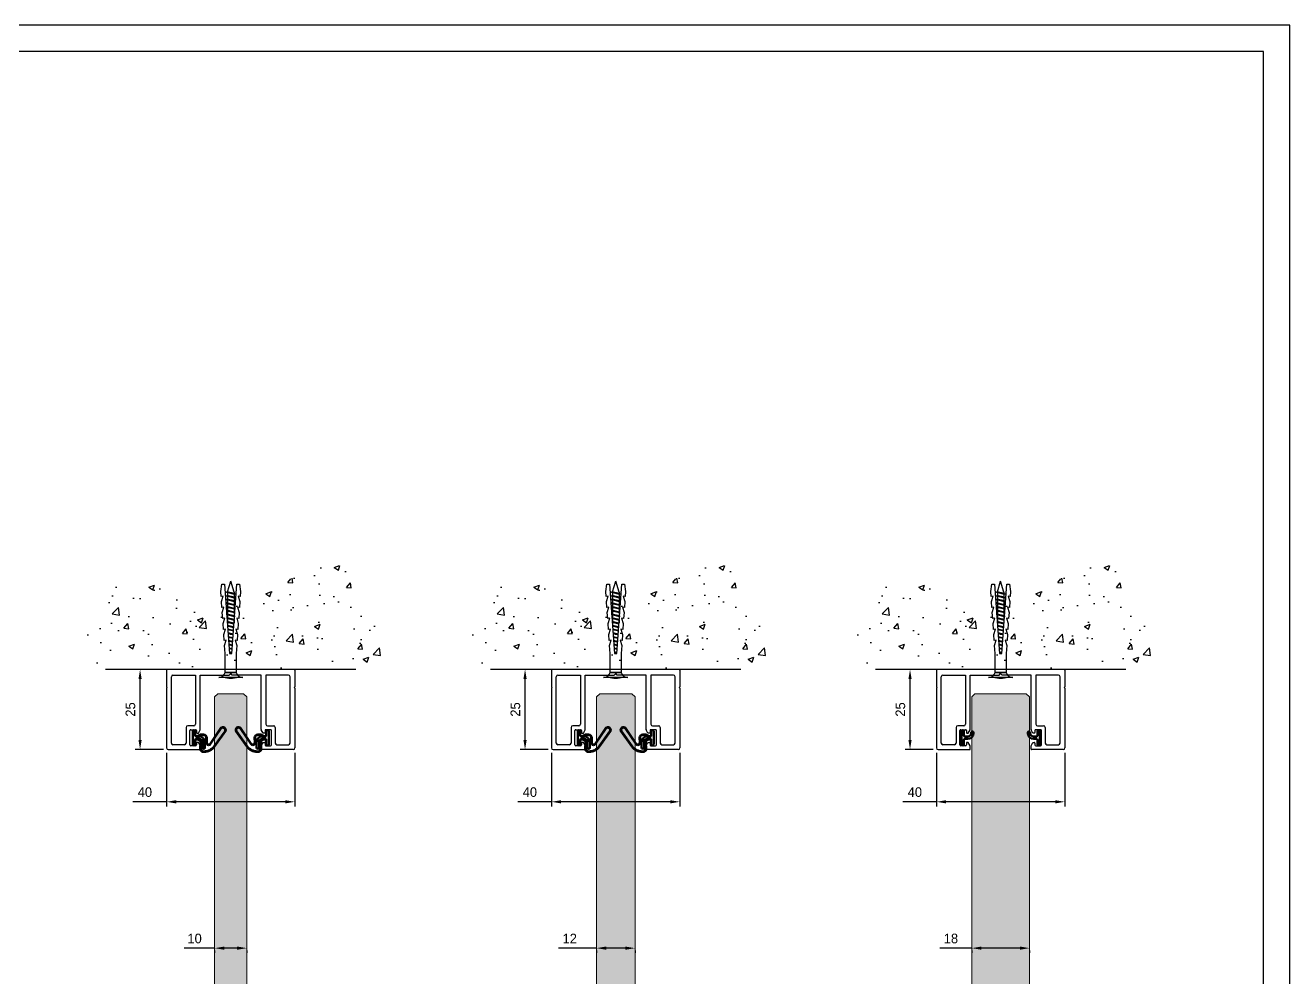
# Model space of a CAD drawing. Header units: millimetres. Extents: x 16953 to 20256, y 1517 to 8212.
# Drawn here: x 18384.5 to 18778.7, y 3035.4 to 3332.4 of the extents above; entities that cross this region are included whole.
import ezdxf

# ---------------------------------------------------------------- set-up
doc = ezdxf.new("R2010")
doc.units = ezdxf.units.MM
for name, color, linetype in [('48800_-_L2315', 7, 'Continuous'), ('48800_-_L3000', 7, 'Continuous'), ('Blocchi', 7, 'Continuous'), ('PARTENZA_VERTICA', 7, 'Continuous'), ('QUOTE', 254, 'Continuous')]:
    doc.layers.add(name, color=color, linetype=linetype)
doc.layers.add('GLASS & JOINTS', color=250, linetype='Continuous', lineweight=13)
doc.layers.add('GLASS HATCH', color=7, linetype='Continuous', true_color=0xb8ffed, transparency=0.5)
doc.dimstyles.new('ISO-25$0', dxfattribs={"dimtxt": 3, "dimasz": 3, "dimexe": 1.5, "dimexo": 1.5, "dimgap": 1.5, "dimtad": 1, "dimtxsty": 'Standard', "dimcen": 2.5, "dimadec": 0, "dimazin": 0, "dimtfac": 1, "dimtmove": 0, "dimatfit": 3, "dimfxl": 1, "dimarcsym": 0})

# ---------------------------------------------------------------- blocks, each defined once
blk = doc.blocks.new('*D132')
at = {"layer": 'Defpoints', "color": 0, "transparency": 16777216}
for p in [(18562.6, 3045.45), (18574.6, 3045.45), (18574.6, 3044.66)]:
    blk.add_point(p, dxfattribs=at)
at = {"layer": 'QUOTE', "color": 0, "lineweight": -2, "transparency": 16777216}
for p, q in [((18562.6, 3044.66), (18550.73, 3044.66)), ((18562.6, 3043.95), (18562.6, 3043.16)), ((18571.6, 3044.66), (18565.6, 3044.66)), ((18574.6, 3043.95), (18574.6, 3043.16))]:
    blk.add_line(p, q, dxfattribs=at)
at = {"layer": 'QUOTE', "color": 0, "transparency": 16777216}
for points in [[(18565.6, 3045.16), (18565.6, 3044.16), (18562.6, 3044.66)], [(18571.6, 3045.16), (18571.6, 3044.16), (18574.6, 3044.66)]]:
    blk.add_solid(points, dxfattribs=at)
at = {"layer": 'QUOTE', "color": 0, "transparency": 16777216, "insert": (18554.23, 3047.66), "char_height": 3, "attachment_point": 5}
blk.add_mtext('12', dxfattribs=at)
blk = doc.blocks.new('tassello')
at = {"color": 3}
blk.add_lwpolyline([(3, 0), (-3, 0, -0.340122), (-1.38, -1.25), (1.38, -1.25, -0.340122)], format="xyb", close=True, dxfattribs=at)
blk.add_lwpolyline([(1.87, 0, 0.133333), (-1.88, 0)], format="xyb", dxfattribs=at)
blk.add_lwpolyline([(1.38, -1.25), (-1.38, -1.25), (-1.38, -6), (-1.51, -8), (-1.1, -9.28), (-1.6, -9.24), (-1.71, -10.74), (-1.29, -12.02), (-1.79, -11.99), (-1.9, -13.48), (-1.49, -14.76), (-1.99, -14.73), (-2.09, -16.23), (-1.68, -17.51), (-2.18, -17.47), (-2.28, -18.97), (-1.87, -20.25), (-2.37, -20.22), (-2.46, -21.46), (-2.2, -23.23), (-1.51, -23.28), (-0.3, -6), (0.3, -6), (1.51, -23.28), (2.2, -23.23), (2.46, -21.46), (2.37, -20.22), (1.87, -20.25), (2.28, -18.97), (2.18, -17.47), (1.68, -17.51), (2.09, -16.23), (1.99, -14.73), (1.49, -14.76), (1.9, -13.48), (1.79, -11.99), (1.29, -12.02), (1.71, -10.74), (1.6, -9.24), (1.1, -9.28), (1.51, -8), (1.38, -6)], close=True, dxfattribs=at)
at = {"color": 8}
for points in [[(0.31, -6.22), (-0.32, -6.38)], [(0.3, -6.02), (-0.31, -6.17)], [(0.5, -8.96), (-0.52, -9.21)], [(0.49, -8.76), (-0.51, -9)], [(0.44, -8.05), (-0.46, -8.27)], [(0.43, -7.85), (-0.44, -8.06)], [(0.38, -7.14), (-0.39, -7.32)], [(0.36, -6.93), (-0.38, -7.11)], [(0.75, -12.41), (-0.77, -12.78)], [(0.7, -11.7), (-0.72, -12.05)], [(0.68, -11.5), (-0.71, -11.84)], [(0.63, -10.79), (-0.65, -11.1)], [(0.62, -10.59), (-0.64, -10.89)], [(0.57, -9.87), (-0.59, -10.16)], [(0.55, -9.67), (-0.57, -9.95)], [(0.92, -15.36), (-0.93, -15.81)], [(0.89, -14.44), (-0.92, -14.88)], [(0.92, -15.15), (-0.93, -15.61)], [(0.87, -14.24), (-0.9, -14.67)], [(0.82, -13.53), (-0.85, -13.94)], [(0.81, -13.32), (-0.84, -13.73)], [(-0.82, -13.72), (-0.82, -13.55)], [(-0.82, -14.65), (-0.82, -13.93)], [(-0.82, -15.58), (-0.82, -14.86)], [(0.76, -12.61), (-0.79, -12.99)], [(0.83, -14.25), (0.83, -13.55)], [(0.83, -15.18), (0.83, -14.45)], [(0.83, -16.11), (0.83, -15.38)], [(0.92, -16.29), (-0.93, -16.74)], [(0.92, -17.22), (-0.93, -17.67)], [(0.92, -18.14), (-0.93, -18.6)], [(0.92, -16.08), (-0.93, -16.53)], [(0.92, -17.01), (-0.93, -17.46)], [(0.92, -17.94), (-0.93, -18.39)], [(0.92, -18.87), (-0.93, -19.32)], [(-0.82, -16.51), (-0.82, -15.79)], [(-0.82, -17.44), (-0.82, -16.72)], [(-0.82, -18.37), (-0.82, -17.64)], [(-0.82, -19.3), (-0.82, -18.57)], [(0.83, -17.03), (0.83, -16.31)], [(0.83, -17.96), (0.83, -17.24)], [(0.83, -18.89), (0.83, -18.17)], [(0.92, -19.07), (-0.93, -19.53)], [(0.92, -20), (-0.93, -20.45)], [(0.92, -20.93), (-0.93, -21.38)], [(0.92, -19.8), (-0.93, -20.25)], [(0.92, -20.72), (-0.93, -21.18)], [(-0.82, -20.22), (-0.82, -19.5)], [(-0.82, -21.15), (-0.82, -20.43)], [(-0.8, -21.35), (0, -24.04)], [(0.83, -21.29), (0, -24.04)], [(0.83, -19.82), (0.83, -19.1)], [(0.83, -20.75), (0.83, -20.03)], [(0.83, -21.29), (0.83, -20.95)]]:
    blk.add_lwpolyline(points, dxfattribs=at)
for points in [[(-0.93, -15.61, 0.243659), (-0.93, -15.81)], [(0.92, -15.36, 0.243659), (0.92, -15.15)], [(-0.93, -16.53, 0.243659), (-0.93, -16.74)], [(-0.93, -17.46, 0.243659), (-0.93, -17.67)], [(-0.93, -18.39, 0.243659), (-0.93, -18.6)], [(0.92, -16.29, 0.243659), (0.92, -16.08)], [(0.92, -17.22, 0.243659), (0.92, -17.01)], [(0.92, -18.14, 0.243659), (0.92, -17.94)], [(0.92, -19.07, 0.243659), (0.92, -18.87)], [(-0.93, -19.32, 0.243659), (-0.93, -19.53)], [(-0.93, -20.25, 0.243659), (-0.93, -20.45)], [(-0.93, -21.18, 0.243659), (-0.93, -21.38)], [(0.92, -20, 0.243659), (0.92, -19.8)], [(0.92, -20.93, 0.243659), (0.92, -20.72)]]:
    blk.add_lwpolyline(points, format="xyb", dxfattribs=at)
blk = doc.blocks.new('48800')
at = {"layer": '48800_-_L3000', "linetype": 'Continuous', "lineweight": 5}
h = blk.add_hatch(dxfattribs=at)
h.set_pattern_fill('LINE', color=3, scale=2, angle=45, style=0)
h.set_pattern_definition([(45, (-6239.775, -3270.2284), (-4.490128, 4.490128), [])])
edge = h.paths.add_edge_path()
edge.add_arc((9.4, 2.41), 0.897, 334.1295, 494.3643)
edge.add_line((8.77, 3.05), (5.44, -1.86))
edge.add_arc((4.92, -1.52), 0.632, 270, 326.6991, ccw=False)
edge.add_arc((5, -1.51), 0.64, 180.3129, 262.8679, ccw=False)
edge.add_line((4.36, -1.52), (4.39, -0.03))
edge.add_arc((3.39, -0.03), 1, 0, 90)
edge.add_line((3.39, 0.97), (2.4, 0.97))
edge.add_arc((2.4, 0.71), 0.253, 90, 120)
edge.add_line((2.27, 0.93), (1.59, 0.54))
edge.add_arc((1.47, 0.76), 0.253, 270, 300, ccw=False)
edge.add_line((1.47, 0.51), (1.01, 0.51))
edge.add_line((1.01, 0.51), (1.01, 0.41))
edge.add_line((1.01, 0.41), (1.47, 0.41))
edge.add_arc((1.47, 0.76), 0.353, 270, 300)
edge.add_line((1.64, 0.45), (2.32, 0.85))
edge.add_arc((2.4, 0.71), 0.153, 90, 120, ccw=False)
edge.add_line((2.4, 0.87), (3.39, 0.87))
edge.add_arc((3.39, -0.03), 0.9, 0.0699, 90, ccw=False)
edge.add_line((4.29, -0.03), (4.26, -1.51))
edge.add_arc((5, -1.51), 0.74, 180.2005, 263.35)
edge.add_arc((4.92, -1.52), 0.732, 269.5118, 326.6433)
edge.add_line((5.53, -1.92), (8.85, 2.99))
edge.add_arc((9.4, 2.41), 0.797, -25.2784, 133.6585, ccw=False)
edge.add_line((10.12, 2.07), (6.71, -2.69))
edge.add_arc((3.54, -0.42), 3.9, 270, 324.4343, ccw=False)
edge.add_line((3.54, -4.32), (3.25, -4.32))
edge.add_arc((3.27, -3.48), 0.839, 196.694, 268.7318, ccw=False)
edge.add_line((2.47, -3.72), (2.5, -1.15))
edge.add_arc((2.15, -1.15), 0.353, 359.8862, 420)
edge.add_line((2.32, -0.85), (1.64, -0.45))
edge.add_arc((1.47, -0.76), 0.353, 60, 90)
edge.add_line((1.47, -0.41), (1.01, -0.41))
edge.add_line((1.01, -0.41), (1.01, -0.51))
edge.add_line((1.01, -0.51), (1.47, -0.51))
edge.add_arc((1.47, -0.76), 0.253, 60, 90, ccw=False)
edge.add_line((1.59, -0.54), (2.27, -0.93))
edge.add_arc((2.15, -1.15), 0.253, 0, 60, ccw=False)
edge.add_line((2.4, -1.15), (2.37, -3.74))
edge.add_arc((3.27, -3.48), 0.939, 195.7327, 268.8012)
edge.add_line((3.25, -4.42), (3.54, -4.42))
edge.add_arc((3.54, -0.42), 4, 270, 324.4343)
edge.add_line((6.8, -2.75), (10.2, 2.02))
at = {"layer": '48800_-_L2315', "color": 3, "linetype": 'Continuous', "lineweight": 50}
for p, q in [((2.37, 0.86), (2.37, 0.81)), ((2.37, 0.38), (2.37, 0.33)), ((3.25, 0.87), (3.25, 0.82)), ((2.37, -0.45), (2.37, -0.5)), ((2.37, -0.81), (2.37, -0.88)), ((3.25, -0.09), (3.25, -0.17)), ((3.25, -3.38), (3.25, -3.43)), ((3.25, -4.27), (3.25, -4.32))]:
    blk.add_line(p, q, dxfattribs=at)
at = {"layer": '48800_-_L3000', "color": 3, "linetype": 'Continuous', "lineweight": 50}
for p, q in [((0, 2.02), (0, -2.02)), ((0.76, 0.63), (0.76, 2.02)), ((1.47, 0.51), (1.01, 0.51)), ((1.01, 0.51), (1.01, 0.41)), ((1.01, 0.41), (1.47, 0.41)), ((1.96, 0.38), (1.01, 0.38)), ((2.27, 0.93), (1.59, 0.54)), ((1.64, 0.45), (2.32, 0.85)), ((2.35, 0.8), (1.7, 0.43)), ((1.7, 0.43), (1.96, 0.43)), ((3.39, 0.97), (2.4, 0.97)), ((2.4, 0.87), (3.39, 0.87)), ((3.39, 0.82), (2.4, 0.82)), ((8.77, 3.05), (5.44, -1.86)), ((5.53, -1.92), (8.85, 2.99)), ((8.88, 2.95), (5.57, -1.95)), ((6.67, -2.66), (10.07, 2.09)), ((10.12, 2.07), (6.71, -2.69)), ((6.8, -2.75), (10.2, 2.02)), ((0.76, -2.02), (0.76, -0.63)), ((1.01, -0.38), (2, -0.38)), ((1.47, -0.41), (1.01, -0.41)), ((1.01, -0.41), (1.01, -0.51)), ((1.01, -0.51), (1.47, -0.51)), ((1.59, -0.54), (2.27, -0.93)), ((2.32, -0.85), (1.64, -0.45)), ((2, -0.43), (1.7, -0.43)), ((1.7, -0.43), (2.35, -0.8)), ((2.4, -1.15), (2.37, -3.74)), ((2.47, -3.72), (2.5, -1.15)), ((2.55, -1.15), (2.52, -3.72)), ((2.95, -3.02), (2.95, -1.38)), ((3, -1.38), (3, -3.02)), ((3.76, -3.02), (3.76, -1.42)), ((3.81, -1.42), (3.81, -3.02)), ((4.21, -1.51), (4.24, -0.03)), ((4.29, -0.03), (4.26, -1.51)), ((4.36, -1.52), (4.39, -0.03)), ((3.25, -4.27), (3.54, -4.27)), ((3.54, -4.32), (3.25, -4.32)), ((3.25, -4.42), (3.54, -4.42))]:
    blk.add_line(p, q, dxfattribs=at)
for centre, radius, start, end in [((0.38, 2.02), 0.379, 0, 180), ((1.01, 0.63), 0.253, 180, 270), ((1.47, 0.76), 0.253, 270, 300), ((1.47, 0.76), 0.353, 270, 300), ((1.96, -1.42), 1.85, 0, 90), ((1.96, -1.42), 1.8, 0, 90), ((2.4, 0.71), 0.253, 90, 120), ((2.4, 0.71), 0.153, 90, 120), ((2.4, 0.71), 0.103, 90, 120), ((3.39, -0.03), 1, 0, 90), ((3.39, -0.03), 0.9, 0.0699, 90), ((3.39, -0.03), 0.85, 0.1094, 90), ((9.4, 2.41), 0.897, 334.1295, 134.3643), ((9.4, 2.41), 0.797, 334.7216, 133.6585), ((9.4, 2.41), 0.747, 335.0614, 133.2533), ((0.38, -2.02), 0.379, 180, 0), ((1.01, -0.63), 0.253, 90, 180), ((1.47, -0.76), 0.353, 60, 90), ((1.47, -0.76), 0.253, 60, 90), ((2, -1.38), 1, 0, 90), ((2, -1.38), 0.95, 0, 90), ((2.15, -1.15), 0.253, 0, 60), ((2.15, -1.15), 0.353, 359.8862, 60), ((2.15, -1.15), 0.403, 359.846, 60), ((3.27, -3.48), 0.939, 195.7327, 268.8012), ((3.27, -3.48), 0.839, 196.694, 268.7318), ((3.27, -3.48), 0.789, 197.2424, 268.6922), ((3.38, -3.02), 0.429, 180, 0), ((3.38, -3.02), 0.379, 180, 0), ((3.54, -0.42), 3.85, 270, 324.4343), ((3.54, -0.42), 3.9, 270, 324.4343), ((3.54, -0.42), 4, 270, 324.4343), ((5, -1.51), 0.79, 180.1525, 263.5452), ((5, -1.51), 0.74, 180.2005, 263.35), ((5, -1.51), 0.64, 180.3129, 262.8679), ((4.92, -1.52), 0.732, 269.5118, 326.6433), ((4.92, -1.52), 0.782, 269.3145, 326.6195), ((4.92, -1.52), 0.632, 270, 326.6991)]:
    blk.add_arc(centre, radius, start, end, dxfattribs=at)
at = {"layer": 'PARTENZA_VERTICA', "color": 3, "linetype": 'Continuous', "lineweight": 50}
for p, q in [((2.2, 0.72), (2.2, 0.77)), ((2.2, 0.36), (2.2, 0.41)), ((2.2, -0.45), (2.2, -0.4)), ((2.2, -0.77), (2.2, -0.72))]:
    blk.add_line(p, q, dxfattribs=at)
blk = doc.blocks.new('*D133')
at = {"layer": 'Defpoints', "color": 0, "transparency": 16777216}
for p in [(18679.56, 3045.45), (18697.56, 3045.45), (18697.56, 3044.66)]:
    blk.add_point(p, dxfattribs=at)
at = {"layer": 'QUOTE', "color": 0, "lineweight": -2, "transparency": 16777216}
for p, q in [((18679.56, 3044.66), (18669.56, 3044.66)), ((18679.56, 3043.95), (18679.56, 3043.16)), ((18694.56, 3044.66), (18682.56, 3044.66)), ((18697.56, 3043.95), (18697.56, 3043.16))]:
    blk.add_line(p, q, dxfattribs=at)
at = {"layer": 'QUOTE', "color": 0, "transparency": 16777216}
for points in [[(18682.56, 3045.16), (18682.56, 3044.16), (18679.56, 3044.66)], [(18694.56, 3045.16), (18694.56, 3044.16), (18697.56, 3044.66)]]:
    blk.add_solid(points, dxfattribs=at)
at = {"layer": 'QUOTE', "color": 0, "transparency": 16777216, "insert": (18673.06, 3047.66), "char_height": 3, "attachment_point": 5}
blk.add_mtext('18', dxfattribs=at)
blk = doc.blocks.new('binario superiore Slim')
for p, q in [((19.8, 0), (-19.8, 0)), ((-20, -0.2), (-20, -5.39)), ((-18.5, -23), (-18.5, -2.3)), ((-18, -1.8), (-11, -1.8)), ((-11, -1.8), (-11, -17.1)), ((-9.5, -18.76), (-9.5, -1.8)), ((-9.5, -1.8), (-0.5, -1.8)), ((-0.5, -1.8), (0, -1.3)), ((0.5, -1.8), (0, -1.3)), ((9.5, -1.8), (0.5, -1.8)), ((9.5, -18.76), (9.5, -1.8)), ((18, -1.8), (11, -1.8)), ((11, -1.8), (11, -17.1)), ((18.5, -23), (18.5, -2.3)), ((20, -0.2), (20, -5.39)), ((-20, -5.39), (-19.79, -5.6)), ((-19.79, -5.6), (-20, -5.81)), ((-20, -5.81), (-20, -24.5)), ((20, -5.39), (19.79, -5.6)), ((19.79, -5.6), (20, -5.81)), ((20, -5.81), (20, -24.5)), ((-13.9, -18.1), (-13.9, -23)), ((-11.5, -17.6), (-13.4, -17.6)), ((-12.7, -23.5), (-12.7, -19.1)), ((-12.4, -18.8), (-11, -18.8)), ((-10.7, -19.1), (-10.7, -19.65)), ((-10.08, -19.85), (-9.52, -18.83)), ((10.07, -19.85), (9.52, -18.83)), ((10.7, -19.1), (10.7, -19.65)), ((12.4, -18.8), (11, -18.8)), ((11.5, -17.6), (13.4, -17.6)), ((12.7, -23.5), (12.7, -19.1)), ((13.9, -18.1), (13.9, -23)), ((-14.4, -23.5), (-18, -23.5)), ((-10.7, -22.95), (-10.7, -23.5)), ((-10.5, -19.85), (-10.08, -19.85)), ((-10.08, -22.75), (-10.5, -22.75)), ((-9.5, -23.8), (-10.08, -22.75)), ((9.5, -23.8), (10.07, -22.75)), ((10.5, -19.85), (10.07, -19.85)), ((10.07, -22.75), (10.5, -22.75)), ((10.7, -22.95), (10.7, -23.5)), ((14.4, -23.5), (18, -23.5)), ((-19.5, -25), (-9.65, -25)), ((-11, -23.8), (-12.4, -23.8)), ((-9.5, -24.85), (-9.5, -23.8)), ((9.5, -24.85), (9.5, -23.8)), ((19.5, -25), (9.65, -25)), ((11, -23.8), (12.4, -23.8))]:
    blk.add_line(p, q)
for centre, radius, start, end in [((-19.8, -0.2), 0.2, 90, 180), ((-18, -2.3), 0.5, 90, 180), ((18, -2.3), 0.5, 0, 90), ((19.8, -0.2), 0.2, 0, 90), ((-13.4, -18.1), 0.5, 90, 180), ((-12.4, -19.1), 0.3, 90, 180), ((-11.5, -17.1), 0.5, 270, 0), ((-11, -19.1), 0.3, 0, 90), ((-10.5, -19.65), 0.2, 180, 270), ((-9.65, -18.76), 0.15, 331.294, 360), ((9.65, -18.76), 0.15, 180, 208.706), ((10.5, -19.65), 0.2, 270, 0), ((11, -19.1), 0.3, 90, 180), ((11.5, -17.1), 0.5, 180, 270), ((12.4, -19.1), 0.3, 0, 90), ((13.4, -18.1), 0.5, 0, 90), ((-18, -23), 0.5, 180, 270), ((-14.4, -23), 0.5, 270, 0), ((-12.4, -23.5), 0.3, 180, 270), ((-11, -23.5), 0.3, 270, 360), ((-10.5, -22.95), 0.2, 90, 180), ((10.5, -22.95), 0.2, 0, 90), ((11, -23.5), 0.3, 180, 270), ((12.4, -23.5), 0.3, 270, 0), ((14.4, -23), 0.5, 180, 270), ((18, -23), 0.5, 270, 0), ((-19.5, -24.5), 0.5, 180, 270), ((-9.65, -24.85), 0.15, 270, 0), ((9.65, -24.85), 0.15, 180, 270), ((19.5, -24.5), 0.5, 270, 0)]:
    blk.add_arc(centre, radius, start, end)
blk = doc.blocks.new('Cartiglio A3')
at = {"color": 6}
for points in [[(0, 726.876), (0, 0), (1034.376, 0), (1034.376, 726.876)], [(10, 716.876), (10, 10), (1024.376, 10), (1024.376, 716.876)]]:
    blk.add_lwpolyline(points, close=True, dxfattribs=at)
blk = doc.blocks.new('*D113')
at = {"layer": 'Defpoints', "color": 0, "transparency": 16777216}
for p in [(18443.56, 3045.45), (18453.56, 3045.45), (18453.56, 3044.66)]:
    blk.add_point(p, dxfattribs=at)
at = {"layer": 'QUOTE', "color": 0, "lineweight": -2, "transparency": 16777216}
for p, q in [((18443.56, 3044.66), (18434.06, 3044.66)), ((18443.56, 3043.95), (18443.56, 3043.16)), ((18450.56, 3044.66), (18446.56, 3044.66)), ((18453.56, 3043.95), (18453.56, 3043.16))]:
    blk.add_line(p, q, dxfattribs=at)
at = {"layer": 'QUOTE', "color": 0, "transparency": 16777216}
for points in [[(18446.56, 3045.16), (18446.56, 3044.16), (18443.56, 3044.66)], [(18450.56, 3045.16), (18450.56, 3044.16), (18453.56, 3044.66)]]:
    blk.add_solid(points, dxfattribs=at)
at = {"layer": 'QUOTE', "color": 0, "transparency": 16777216, "insert": (18437.31, 3047.66), "char_height": 3, "attachment_point": 5}
blk.add_mtext('10', dxfattribs=at)
blk = doc.blocks.new('GUARNIZIONE PANNELLO CIECO')
at = {"layer": '48800_-_L3000', "color": 3, "linetype": 'Continuous', "lineweight": 50}
for p, q in [((-2.02, 0), (2.02, 0)), ((-0.63, -0.76), (-2.02, -0.76)), ((-0.38, -1.96), (-0.38, -1.01)), ((0.38, -1.01), (0.38, -2)), ((2.02, -0.76), (0.63, -0.76)), ((1.38, -3), (1.59, -3)), ((1.59, -3.76), (1.42, -3.76))]:
    blk.add_line(p, q, dxfattribs=at)
for centre, radius, start, end in [((-2.02, -0.38), 0.379, 90, 270), ((-0.63, -1.01), 0.253, 0, 90), ((1.42, -1.96), 1.8, 180, 270), ((0.63, -1.01), 0.253, 90, 180), ((1.38, -2), 1, 180, 270), ((1.59, -3.38), 0.379, 270, 90), ((2.02, -0.38), 0.379, 270, 90)]:
    blk.add_arc(centre, radius, start, end, dxfattribs=at)
blk = doc.blocks.new('*D140')
at = {"layer": 'Defpoints', "color": 0, "transparency": 16777216}
for p in [(18420.31, 3131.58), (18429.06, 3131.58), (18429.06, 3106.58)]:
    blk.add_point(p, dxfattribs=at)
at = {"layer": 'QUOTE', "color": 0, "lineweight": -2, "transparency": 16777216}
for p, q in [((18427.56, 3131.58), (18418.81, 3131.58)), ((18420.31, 3109.58), (18420.31, 3128.58)), ((18427.56, 3106.58), (18418.81, 3106.58))]:
    blk.add_line(p, q, dxfattribs=at)
at = {"layer": 'QUOTE', "color": 0, "transparency": 16777216}
for points in [[(18419.81, 3128.58), (18420.81, 3128.58), (18420.31, 3131.58)], [(18419.81, 3109.58), (18420.81, 3109.58), (18420.31, 3106.58)]]:
    blk.add_solid(points, dxfattribs=at)
at = {"layer": 'QUOTE', "color": 0, "transparency": 16777216, "insert": (18417.31, 3119.08), "char_height": 3, "attachment_point": 5, "rotation": 90}
blk.add_mtext('25', dxfattribs=at)
blk = doc.blocks.new('*D141')
at = {"layer": 'Defpoints', "color": 0, "transparency": 16777216}
for p in [(18428.56, 3107.08), (18468.56, 3107.08), (18468.56, 3090.3)]:
    blk.add_point(p, dxfattribs=at)
at = {"layer": 'QUOTE', "color": 0, "lineweight": -2, "transparency": 16777216}
for p, q in [((18428.56, 3105.58), (18428.56, 3088.8)), ((18468.56, 3105.58), (18468.56, 3088.8)), ((18428.56, 3090.3), (18418.06, 3090.3)), ((18465.56, 3090.3), (18431.56, 3090.3))]:
    blk.add_line(p, q, dxfattribs=at)
at = {"layer": 'QUOTE', "color": 0, "transparency": 16777216}
for points in [[(18431.56, 3090.8), (18431.56, 3089.8), (18428.56, 3090.3)], [(18465.56, 3090.8), (18465.56, 3089.8), (18468.56, 3090.3)]]:
    blk.add_solid(points, dxfattribs=at)
at = {"layer": 'QUOTE', "color": 0, "transparency": 16777216, "insert": (18421.81, 3093.3), "char_height": 3, "attachment_point": 5}
blk.add_mtext('40', dxfattribs=at)
blk = doc.blocks.new('*D128')
at = {"layer": 'Defpoints', "color": 0, "transparency": 16777216}
for p in [(18540.31, 3131.58), (18549.06, 3131.58), (18549.06, 3106.58)]:
    blk.add_point(p, dxfattribs=at)
at = {"layer": 'QUOTE', "color": 0, "lineweight": -2, "transparency": 16777216}
for p, q in [((18547.56, 3131.58), (18538.81, 3131.58)), ((18540.31, 3109.58), (18540.31, 3128.58)), ((18547.56, 3106.58), (18538.81, 3106.58))]:
    blk.add_line(p, q, dxfattribs=at)
at = {"layer": 'QUOTE', "color": 0, "transparency": 16777216}
for points in [[(18539.81, 3128.58), (18540.81, 3128.58), (18540.31, 3131.58)], [(18539.81, 3109.58), (18540.81, 3109.58), (18540.31, 3106.58)]]:
    blk.add_solid(points, dxfattribs=at)
at = {"layer": 'QUOTE', "color": 0, "transparency": 16777216, "insert": (18537.31, 3119.08), "char_height": 3, "attachment_point": 5, "rotation": 90}
blk.add_mtext('25', dxfattribs=at)
blk = doc.blocks.new('*D129')
at = {"layer": 'Defpoints', "color": 0, "transparency": 16777216}
for p in [(18548.56, 3107.08), (18588.56, 3107.08), (18588.56, 3090.3)]:
    blk.add_point(p, dxfattribs=at)
at = {"layer": 'QUOTE', "color": 0, "lineweight": -2, "transparency": 16777216}
for p, q in [((18548.56, 3105.58), (18548.56, 3088.8)), ((18588.56, 3105.58), (18588.56, 3088.8)), ((18548.56, 3090.3), (18538.06, 3090.3)), ((18585.56, 3090.3), (18551.56, 3090.3))]:
    blk.add_line(p, q, dxfattribs=at)
at = {"layer": 'QUOTE', "color": 0, "transparency": 16777216}
for points in [[(18551.56, 3090.8), (18551.56, 3089.8), (18548.56, 3090.3)], [(18585.56, 3090.8), (18585.56, 3089.8), (18588.56, 3090.3)]]:
    blk.add_solid(points, dxfattribs=at)
at = {"layer": 'QUOTE', "color": 0, "transparency": 16777216, "insert": (18541.81, 3093.3), "char_height": 3, "attachment_point": 5}
blk.add_mtext('40', dxfattribs=at)
blk = doc.blocks.new('*D130')
at = {"layer": 'Defpoints', "color": 0, "transparency": 16777216}
for p in [(18660.31, 3131.58), (18669.06, 3131.58), (18669.06, 3106.58)]:
    blk.add_point(p, dxfattribs=at)
at = {"layer": 'QUOTE', "color": 0, "lineweight": -2, "transparency": 16777216}
for p, q in [((18667.56, 3131.58), (18658.81, 3131.58)), ((18660.31, 3109.58), (18660.31, 3128.58)), ((18667.56, 3106.58), (18658.81, 3106.58))]:
    blk.add_line(p, q, dxfattribs=at)
at = {"layer": 'QUOTE', "color": 0, "transparency": 16777216}
for points in [[(18659.81, 3128.58), (18660.81, 3128.58), (18660.31, 3131.58)], [(18659.81, 3109.58), (18660.81, 3109.58), (18660.31, 3106.58)]]:
    blk.add_solid(points, dxfattribs=at)
at = {"layer": 'QUOTE', "color": 0, "transparency": 16777216, "insert": (18657.31, 3119.08), "char_height": 3, "attachment_point": 5, "rotation": 90}
blk.add_mtext('25', dxfattribs=at)
blk = doc.blocks.new('*D131')
at = {"layer": 'Defpoints', "color": 0, "transparency": 16777216}
for p in [(18668.56, 3107.08), (18708.56, 3107.08), (18708.56, 3090.3)]:
    blk.add_point(p, dxfattribs=at)
at = {"layer": 'QUOTE', "color": 0, "lineweight": -2, "transparency": 16777216}
for p, q in [((18668.56, 3105.58), (18668.56, 3088.8)), ((18708.56, 3105.58), (18708.56, 3088.8)), ((18668.56, 3090.3), (18658.06, 3090.3)), ((18705.56, 3090.3), (18671.56, 3090.3))]:
    blk.add_line(p, q, dxfattribs=at)
at = {"layer": 'QUOTE', "color": 0, "transparency": 16777216}
for points in [[(18671.56, 3090.8), (18671.56, 3089.8), (18668.56, 3090.3)], [(18705.56, 3090.8), (18705.56, 3089.8), (18708.56, 3090.3)]]:
    blk.add_solid(points, dxfattribs=at)
at = {"layer": 'QUOTE', "color": 0, "transparency": 16777216, "insert": (18661.81, 3093.3), "char_height": 3, "attachment_point": 5}
blk.add_mtext('40', dxfattribs=at)

msp = doc.modelspace()

# ---------------------------------------------------------------- hatches: boundary and pattern name
h = msp.add_hatch()
h.set_pattern_fill('AR-CONC', color=256, scale=0.1)
h.set_pattern_definition([(50, (15963.85, 1761.092), (18.21847, -1.59391), [1.905, -20.955]), (355, (15963.85, 1761.092), (-3.52434, 19.10568), [1.524, -16.76406]), (100.45144, (15965.368, 1760.96), (14.69412, 17.51178), [1.619, -17.80902]), (46.1842, (15963.85, 1766.172), (27.1079, -4.20423), [2.8575, -31.4325]), (96.6356, (15966.11, 1765.822), (23.74041, 24.74261), [2.4285, -26.71356]), (351.1842, (15963.85, 1766.172), (23.7404, 24.7426), [2.286, -25.14597]), (21, (15966.39, 1764.902), (15.16144, -10.22652), [1.905, -20.955]), (326, (15966.39, 1764.902), (6.1802, 18.4188), [1.524, -16.764]), (71.45144, (15967.653, 1764.05), (21.34164, 8.19228), [1.619, -17.80899]), (37.5, (15963.85, 1761.092), (0.30886, 8.455504), [0, -16.5608, 0, -17.018, 0, -16.8275]), (7.5, (15963.85, 1761.092), (6.681966, 10.018057), [0, -9.7028, 0, -16.1798, 0, -6.4135]), (327.5, (15958.1856, 1761.092), (13.55906, -0.572874), [0, -6.35, 0, -19.812, 0, -26.289]), (317.5, (15955.646, 1761.092), (14.81292, 2.54265), [0, -8.255, 0, -13.1572, 0, -18.669])])
edge = h.paths.add_edge_path()
edge.add_spline(control_points=[(18448.559, 3151.667), (18461.003, 3153.995), (18486.024, 3177.941), (18493.16, 3147.175), (18496.778, 3131.58)], knot_values=[66.530225, 66.530225, 66.530225, 66.530225, 101.7331283, 137.9242459, 137.9242459, 137.9242459, 137.9242459], degree=3, periodic=0)
edge.add_line((18496.778, 3131.58), (18448.559, 3131.58))
edge.add_line((18448.559, 3131.58), (18448.559, 3151.667))
edge = h.paths.add_edge_path()
edge.add_line((18448.559, 3131.58), (18400.341, 3131.58))
edge.add_spline(control_points=[(18400.341, 3131.58), (18404.674, 3146.092), (18412.453, 3172.139), (18434.987, 3150.554), (18446.542, 3151.289), (18448.559, 3151.667)], knot_values=[0, 0, 0, 0, 33.8878528, 60.8233097, 66.530225, 66.530225, 66.530225, 66.530225], degree=3, periodic=0)
edge.add_line((18448.559, 3151.667), (18448.559, 3131.58))
h = msp.add_hatch()
h.set_pattern_fill('AR-CONC', color=256, scale=0.1)
h.set_pattern_definition([(50, (16083.85, 1761.092), (18.21847, -1.59391), [1.905, -20.955]), (355, (16083.85, 1761.092), (-3.52434, 19.10568), [1.524, -16.76406]), (100.45144, (16085.368, 1760.96), (14.69412, 17.51178), [1.619, -17.80902]), (46.1842, (16083.85, 1766.172), (27.1079, -4.20423), [2.8575, -31.4325]), (96.6356, (16086.11, 1765.822), (23.74041, 24.74261), [2.4285, -26.71356]), (351.1842, (16083.85, 1766.172), (23.7404, 24.7426), [2.286, -25.14597]), (21, (16086.39, 1764.902), (15.16144, -10.22652), [1.905, -20.955]), (326, (16086.39, 1764.902), (6.1802, 18.4188), [1.524, -16.764]), (71.45144, (16087.653, 1764.05), (21.34164, 8.19228), [1.619, -17.80899]), (37.5, (16083.85, 1761.092), (0.30886, 8.455504), [0, -16.5608, 0, -17.018, 0, -16.8275]), (7.5, (16083.85, 1761.092), (6.681966, 10.018057), [0, -9.7028, 0, -16.1798, 0, -6.4135]), (327.5, (16078.1856, 1761.092), (13.55906, -0.572874), [0, -6.35, 0, -19.812, 0, -26.289]), (317.5, (16075.646, 1761.092), (14.81292, 2.54265), [0, -8.255, 0, -13.1572, 0, -18.669])])
edge = h.paths.add_edge_path()
edge.add_spline(control_points=[(18568.559, 3151.667), (18581.003, 3153.995), (18606.024, 3177.941), (18613.16, 3147.175), (18616.778, 3131.58)], knot_values=[66.530225, 66.530225, 66.530225, 66.530225, 101.7331283, 137.9242459, 137.9242459, 137.9242459, 137.9242459], degree=3, periodic=0)
edge.add_line((18616.778, 3131.58), (18568.559, 3131.58))
edge.add_line((18568.559, 3131.58), (18568.559, 3151.667))
edge = h.paths.add_edge_path()
edge.add_line((18568.559, 3131.58), (18520.341, 3131.58))
edge.add_spline(control_points=[(18520.341, 3131.58), (18524.674, 3146.092), (18532.453, 3172.139), (18554.987, 3150.554), (18566.542, 3151.289), (18568.559, 3151.667)], knot_values=[0, 0, 0, 0, 33.8878528, 60.8233097, 66.530225, 66.530225, 66.530225, 66.530225], degree=3, periodic=0)
edge.add_line((18568.559, 3151.667), (18568.559, 3131.58))
h = msp.add_hatch()
h.set_pattern_fill('AR-CONC', color=256, scale=0.1)
h.set_pattern_definition([(50, (16203.85, 1761.092), (18.21847, -1.59391), [1.905, -20.955]), (355, (16203.85, 1761.092), (-3.52434, 19.10568), [1.524, -16.76406]), (100.45144, (16205.368, 1760.96), (14.69412, 17.51178), [1.619, -17.80902]), (46.1842, (16203.85, 1766.172), (27.1079, -4.20423), [2.8575, -31.4325]), (96.6356, (16206.11, 1765.822), (23.74041, 24.74261), [2.4285, -26.71356]), (351.1842, (16203.85, 1766.172), (23.7404, 24.7426), [2.286, -25.14597]), (21, (16206.39, 1764.902), (15.16144, -10.22652), [1.905, -20.955]), (326, (16206.39, 1764.902), (6.1802, 18.4188), [1.524, -16.764]), (71.45144, (16207.653, 1764.05), (21.34164, 8.19228), [1.619, -17.80899]), (37.5, (16203.85, 1761.092), (0.30886, 8.455504), [0, -16.5608, 0, -17.018, 0, -16.8275]), (7.5, (16203.85, 1761.092), (6.681966, 10.018057), [0, -9.7028, 0, -16.1798, 0, -6.4135]), (327.5, (16198.1856, 1761.092), (13.55906, -0.572874), [0, -6.35, 0, -19.812, 0, -26.289]), (317.5, (16195.646, 1761.092), (14.81292, 2.54265), [0, -8.255, 0, -13.1572, 0, -18.669])])
edge = h.paths.add_edge_path()
edge.add_spline(control_points=[(18688.559, 3151.667), (18701.003, 3153.995), (18726.024, 3177.941), (18733.16, 3147.175), (18736.778, 3131.58)], knot_values=[66.530225, 66.530225, 66.530225, 66.530225, 101.7331283, 137.9242459, 137.9242459, 137.9242459, 137.9242459], degree=3, periodic=0)
edge.add_line((18736.778, 3131.58), (18688.559, 3131.58))
edge.add_line((18688.559, 3131.58), (18688.559, 3151.667))
edge = h.paths.add_edge_path()
edge.add_line((18688.559, 3131.58), (18640.341, 3131.58))
edge.add_spline(control_points=[(18640.341, 3131.58), (18644.674, 3146.092), (18652.453, 3172.139), (18674.987, 3150.554), (18686.542, 3151.289), (18688.559, 3151.667)], knot_values=[0, 0, 0, 0, 33.8878528, 60.8233097, 66.530225, 66.530225, 66.530225, 66.530225], degree=3, periodic=0)
edge.add_line((18688.559, 3151.667), (18688.559, 3131.58))
at = {"layer": 'GLASS & JOINTS'}
h = msp.add_hatch(dxfattribs=at)
h.set_pattern_fill('LEGNO5', color=44, scale=5, pattern_type=2)
h.set_pattern_definition([(333.4349, (16029.277, 2083.5142), (-4.9999958, 5.0000065), [0.67082, -10.50952]), (284.5742, (16029.87698, 2083.21418), (-34.9999644584, 135.0000110433), [2.58312, -255.72871]), (252.4744, (16030.52698, 2085.71418), (-25.000041342, -79.999984564), [0.996245, -98.62805]), (315, (16030.227, 2084.7642), (5.0000015, -1e-15), [1.27279, -5.798275]), (270, (16031.127, 2083.864), (5, -5), [0.95, -4.05]), (309.0939, (16031.12698, 2082.91418), (45.000040157, -54.99996955), [2.061555, -101.01609]), (270, (16032.427, 2081.314), (5, -5), [0.6, -4.4]), (287.5256, (16032.42698, 2085.71418), (-25.000041342, 79.999984564), [0.996245, -98.62805]), (303.6901, (16032.727, 2084.7642), (-5.0000067, 9.9999978), [1.081665, -16.94609]), (339.7751, (16033.32698, 2083.86418), (54.999986322, -20.000041678), [1.012425, -100.22986])])
h.paths.add_polyline_path([(18679.559, 3025.974), (18684.647, 3025.974), (18685.897, 3029.408), (18688.897, 3022.54), (18690.647, 3025.974), (18697.559, 3025.974), (18697.559, 3122.98), (18696.559, 3123.98), (18680.559, 3123.98), (18679.559, 3122.98)])
h.paths.add_polyline_path([(18679.559, 2946.968), (18680.559, 2945.968), (18696.559, 2945.968), (18697.559, 2946.968), (18697.559, 3020.974), (18689.099, 3020.974), (18687.849, 3017.54), (18684.849, 3024.408), (18683.099, 3020.974), (18679.559, 3020.974)])
at = {"layer": 'GLASS HATCH'}
h = msp.add_hatch(color=256, dxfattribs=at)
h.dxf.hatch_style = 1
h.paths.add_polyline_path([(18443.559, 3025.974), (18445.541, 3025.974), (18447.291, 3022.54), (18450.291, 3029.408), (18451.541, 3025.974), (18453.559, 3025.974), (18453.559, 3122.98), (18452.559, 3123.98), (18444.559, 3123.98), (18443.559, 3122.98)])
h = msp.add_hatch(color=256, dxfattribs=at)
h.dxf.hatch_style = 1
h.paths.add_polyline_path([(18573.595, 3123.98), (18574.595, 3122.98), (18574.595, 3025.974), (18571.613, 3025.974), (18569.863, 3022.54), (18566.863, 3029.408), (18565.613, 3025.974), (18562.595, 3025.974), (18562.595, 3122.98), (18563.595, 3123.98)])

# ---------------------------------------------------------------- linework, layer by layer
for p, q in [((18487.586, 3131.58), (18409.533, 3131.58)), ((18607.586, 3131.58), (18529.533, 3131.58)), ((18727.586, 3131.58), (18649.533, 3131.58))]:
    msp.add_line(p, q)
at = {"layer": 'GLASS & JOINTS'}
for points in [[(18453.559, 3025.974), (18453.559, 3122.98), (18452.559, 3123.98), (18444.559, 3123.98), (18443.559, 3122.98), (18443.559, 3025.974)], [(18562.595, 3025.974), (18562.595, 3122.98), (18563.595, 3123.98), (18573.595, 3123.98), (18574.595, 3122.98), (18574.595, 3025.974)]]:
    msp.add_lwpolyline(points, dxfattribs=at)
at = {"layer": 'GLASS & JOINTS', "color": 44}
msp.add_lwpolyline([(18679.559, 3025.974), (18679.559, 3122.98), (18680.559, 3123.98), (18696.559, 3123.98), (18697.559, 3122.98), (18697.559, 3025.974)], dxfattribs=at)

# ---------------------------------------------------------------- block references
at = {"xscale": 0.8171957802981612, "yscale": 0.8171957802981612, "zscale": 0.8171957802981612}
msp.add_blockref('Cartiglio A3', (17933.37, 2738.439), dxfattribs=at)
for p in [(18436.716, 3110.28), (18556.716, 3110.28)]:
    msp.add_blockref('48800', p)
at = {"xscale": -1}
for p in [(18460.403, 3110.28), (18580.403, 3110.28)]:
    msp.add_blockref('48800', p, dxfattribs=at)
at = {"rotation": 90.00000000000001}
msp.add_blockref('GUARNIZIONE PANNELLO CIECO', (18676.359, 3110.28), dxfattribs=at)
at = {"xscale": -1, "rotation": 270}
msp.add_blockref('GUARNIZIONE PANNELLO CIECO', (18700.753, 3110.28), dxfattribs=at)
at = {"layer": 'Blocchi', "xscale": -1.25, "yscale": 1.25, "zscale": 1.25, "rotation": 180}
for p in [(18448.559, 3129.08), (18568.559, 3129.08), (18688.559, 3129.08)]:
    msp.add_blockref('tassello', p, dxfattribs=at)
at = {"layer": 'Blocchi'}
for p in [(18448.559, 3131.58), (18568.559, 3131.58), (18688.559, 3131.58)]:
    msp.add_blockref('binario superiore Slim', p, dxfattribs=at)

# ---------------------------------------------------------------- dimensions: what is measured, and where the dimension line sits
at = {"layer": 'QUOTE'}
for base, p1, p2, picture, middle in [((18420.31, 3131.58), (18429.059, 3106.58), (18429.059, 3131.58), '*D140', (18417.31, 3119.08)), ((18540.31, 3131.58), (18549.059, 3106.58), (18549.059, 3131.58), '*D128', (18537.31, 3119.08)), ((18660.31, 3131.58), (18669.059, 3106.58), (18669.059, 3131.58), '*D130', (18657.31, 3119.08))]:
    dim = msp.add_linear_dim(base=base, p1=p1, p2=p2, angle=90, dimstyle='ISO-25$0', dxfattribs=at)
    dim.commit()
    dim.dimension.update_dxf_attribs({"geometry": picture, "text_midpoint": middle})
for base, p1, p2, picture, middle in [((18468.559, 3090.298), (18428.559, 3107.08), (18468.559, 3107.08), '*D141', (18421.809, 3090.298)), ((18588.559, 3090.298), (18548.559, 3107.08), (18588.559, 3107.08), '*D129', (18541.809, 3090.298)), ((18708.559, 3090.298), (18668.559, 3107.08), (18708.559, 3107.08), '*D131', (18661.809, 3090.298)), ((18574.595, 3044.664), (18562.595, 3045.451), (18574.595, 3045.451), '*D132', (18554.233, 3044.664)), ((18697.559, 3044.664), (18679.559, 3045.451), (18697.559, 3045.451), '*D133', (18673.059, 3044.664))]:
    dim = msp.add_linear_dim(base=base, p1=p1, p2=p2, dimstyle='ISO-25$0', dxfattribs=at)
    dim.commit()
    dim.dimension.update_dxf_attribs({"geometry": picture, "text_midpoint": middle, "dimtype": 160})
dim = msp.add_linear_dim(base=(18453.559, 3044.664), p1=(18443.559, 3045.451), p2=(18453.559, 3045.451), angle=180, dimstyle='ISO-25$0', dxfattribs=at)
dim.commit()
dim.dimension.update_dxf_attribs({"geometry": '*D113', "text_midpoint": (18437.309, 3044.664), "dimtype": 160})

doc.saveas('drawing.dxf')
